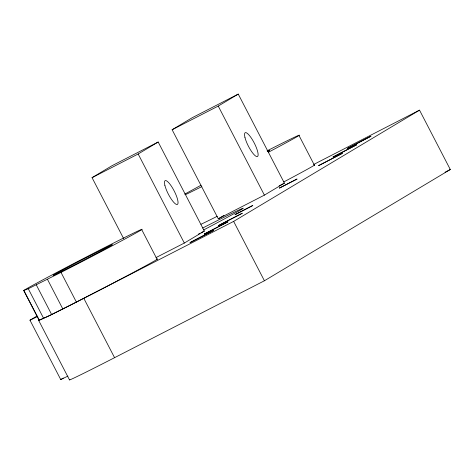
<?xml version="1.0" encoding="UTF-8"?>
<svg xmlns="http://www.w3.org/2000/svg" width="474" height="474" viewBox="0 0 474 474"><rect width="100%" height="100%" fill="white"/><g stroke="black" fill="none" stroke-linecap="round" stroke-linejoin="round"><path stroke-width="0.71" d="M69.5 379.905L38.726 320.537L39.087 320.193L47.228 316.715L69.364 305.671L233.641 221.399L419.526 110.146L450.3 169.52L264.415 280.768L114.572 357.68A66.881 1.049 -27.4 0 1 69.862 379.567M123.625 238.558L92.057 177.661L112.071 165.681L158.18 142.016L204.341 231.075L184.327 243.055L156.005 257.589M172.127 129.74L192.148 117.753L238.25 94.095L284.418 183.148L264.397 195.128L218.289 218.792L172.127 129.74L218.236 106.075L238.25 94.095M92.057 177.661L138.165 153.997L158.18 142.016M67.895 376.107L60.743 379.573L29.969 320.205L36.96 316.022M218.289 218.792L223.924 215.427M60.743 379.573L63.285 378.056M184.718 194.139L201.077 185.21M313.711 164.454L419.526 110.146M279.145 185.855L284.418 183.148M198.416 234.115L199.732 233.439M201.047 232.764L204.341 231.075M445.045 172.216L450.3 169.52M23.7 290.509L28.28 288.743L61.01 272.408A66.881 1.049 -27.4 0 0 139.664 230.885A66.881 1.049 -27.4 0 0 94.48 252.802A66.881 1.049 -27.4 0 0 23.7 290.509L39.087 320.193M38.726 320.537L51.666 314.546L76.397 302.098A66.881 1.049 -27.4 0 0 156.811 259.148M29.969 320.205L37.772 316.419M298.999 135.481L314.386 165.171M218.236 106.075L264.397 195.128M233.641 221.399L264.415 280.768M138.165 153.997L184.327 243.055M141.714 229.617L157.101 259.308M83.797 298.306L114.572 357.68M61.01 272.408L76.397 302.098M47.441 279.293L62.829 308.977M36.279 284.862L51.666 314.546M28.28 288.743L43.667 318.427M23.99 290.669L39.378 320.353M267.508 151.449A33.441 0.527 -27.4 0 1 267.905 151.668M202.659 228.03A74.91 1.179 -27.4 0 1 243.239 208.21A74.91 1.179 -27.4 0 1 203.648 229.949M314.096 165.011A66.881 1.049 -27.4 0 1 283.76 181.945M217.252 216.28A66.881 1.049 -27.4 0 1 200.952 224.291M267.075 150.839A66.881 1.049 -27.4 0 1 299.367 135.143A66.881 1.049 -27.4 0 1 268.373 152.261M201.865 186.59A66.881 1.049 -27.4 0 1 185.565 194.607M190.305 242.421L189.961 242.664L213.709 230.346L190.305 242.421M204.608 233.866L204.258 234.103L228.006 221.791L204.608 233.866M218.905 225.304L218.555 225.547L242.309 213.235L218.905 225.304M235.258 214.532L234.997 214.716L252.814 205.479L235.258 214.532M318.996 165.402L318.647 165.645L342.394 153.327L318.996 165.402M333.293 156.841L332.949 157.084L356.697 144.771L333.293 156.841M347.59 148.285L347.246 148.528L370.994 136.21L347.59 148.285M279.95 187.793L279.382 188.131L297.079 179.006L279.95 187.793M62.106 271.164A33.441 0.527 -27.4 0 0 111.526 245.271A33.441 0.527 -27.4 0 0 74.489 263.751A33.441 0.527 -27.4 0 0 62.106 271.164M164.881 185.346A13.379 3.324 62.8 0 0 176.458 204.448A13.379 3.324 62.8 0 0 172.423 187.811A13.379 3.324 62.8 0 0 164.881 185.346M244.951 137.424A13.379 3.324 62.8 0 0 256.529 156.527A13.379 3.324 62.8 0 0 252.494 139.883A13.379 3.324 62.8 0 0 244.951 137.424"/></g></svg>
